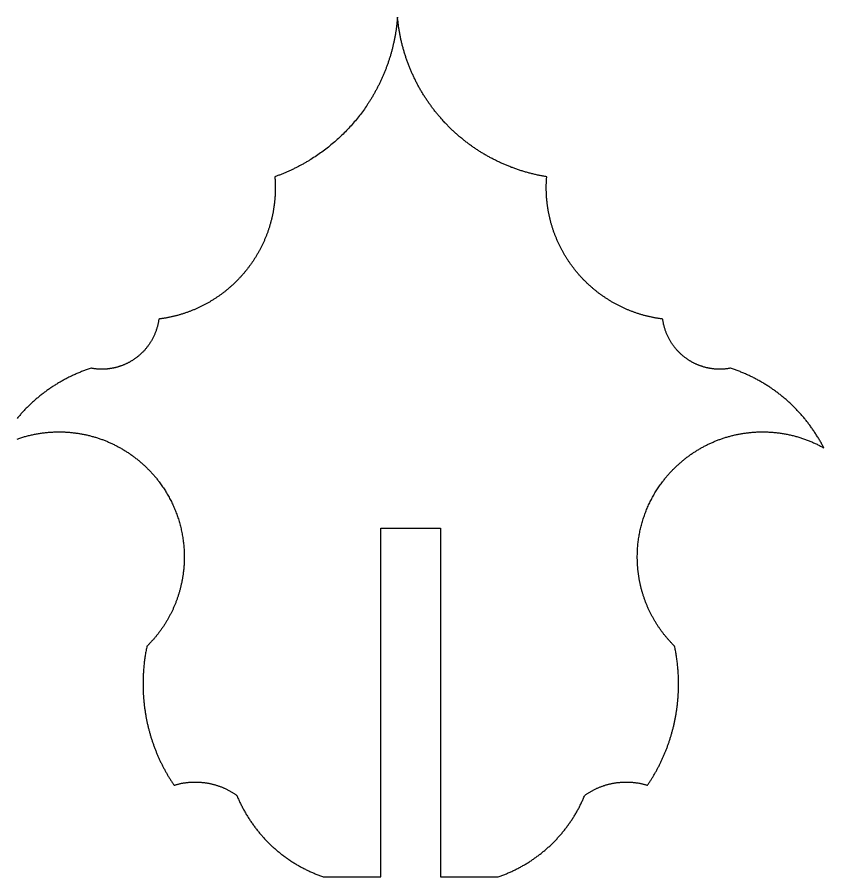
# Model space of a CAD drawing. Extents: x -331 to 1103, y -532 to 1751.
# Drawn here: x 840.3 to 1005.4, y 50.2 to 226.1 of the extents above; entities that cross this region are included whole.
import ezdxf

# ---------------------------------------------------------------- set-up
doc = ezdxf.new("R2010")
doc.units = 0
doc.layers.add('Default_Layer', color=1, linetype='CONTINUOUS')

msp = doc.modelspace()

# ---------------------------------------------------------------- linework, layer by layer
at = {"layer": 'Default_Layer'}
msp.add_lwpolyline([(840.28, 139.76), (840.47, 139.82), (840.67, 139.89), (840.86, 139.95), (841.05, 140.01), (841.24, 140.07), (841.44, 140.13), (841.63, 140.19), (841.83, 140.25), (842.02, 140.3), (842.22, 140.36), (842.42, 140.41), (842.62, 140.46), (842.82, 140.51), (843.02, 140.55), (843.22, 140.6), (843.42, 140.64), (843.62, 140.69), (843.83, 140.73), (844.03, 140.77), (844.23, 140.81), (844.44, 140.84), (844.64, 140.88), (844.85, 140.91), (845.06, 140.94), (845.26, 140.97), (845.47, 141), (845.68, 141.03), (845.89, 141.05), (846.1, 141.07), (846.31, 141.1), (846.52, 141.12), (846.73, 141.13), (846.94, 141.15), (847.15, 141.16), (847.36, 141.18), (847.58, 141.19), (847.79, 141.2), (848, 141.21), (848.22, 141.21), (848.43, 141.22), (848.65, 141.22), (848.86, 141.22), (849.06, 141.22), (849.26, 141.22), (849.45, 141.21), (849.64, 141.21), (849.84, 141.2), (850.03, 141.2), (850.22, 141.19), (850.42, 141.17), (850.61, 141.16), (850.8, 141.15), (850.99, 141.13), (851.19, 141.12), (851.38, 141.1), (851.57, 141.08), (851.76, 141.06), (851.95, 141.04), (852.14, 141.01), (852.32, 140.99), (852.51, 140.96), (852.7, 140.94), (852.89, 140.91), (853.07, 140.88), (853.26, 140.85), (853.45, 140.81), (853.63, 140.78), (853.82, 140.74), (854, 140.71), (854.19, 140.67), (854.37, 140.63), (854.55, 140.59), (854.74, 140.54), (854.92, 140.5), (855.1, 140.46), (855.28, 140.41), (855.46, 140.36), (855.64, 140.31), (855.82, 140.26), (856, 140.21), (856.18, 140.16), (856.36, 140.11), (856.54, 140.05), (856.71, 139.99), (856.89, 139.94), (857.07, 139.88), (857.24, 139.82), (857.42, 139.76), (857.59, 139.69), (857.76, 139.63), (857.94, 139.57), (858.11, 139.5), (858.28, 139.43), (858.45, 139.36), (858.62, 139.29), (858.79, 139.22), (858.96, 139.15), (859.13, 139.08), (859.3, 139), (859.47, 138.93), (859.64, 138.85), (859.8, 138.77), (859.97, 138.69), (860.13, 138.61), (860.3, 138.53), (860.46, 138.45), (860.62, 138.36), (860.79, 138.28), (860.95, 138.19), (861.11, 138.11), (861.27, 138.02), (861.43, 137.93), (861.59, 137.84), (861.75, 137.75), (861.9, 137.65), (862.06, 137.56), (862.22, 137.46), (862.37, 137.37), (862.53, 137.27), (862.68, 137.17), (862.83, 137.07), (862.99, 136.97), (863.14, 136.87), (863.29, 136.77), (863.44, 136.67), (863.59, 136.56), (863.74, 136.46), (863.89, 136.35), (864.03, 136.24), (864.18, 136.13), (864.33, 136.02), (864.47, 135.91), (864.61, 135.8), (864.76, 135.69), (864.9, 135.57), (865.04, 135.46), (865.18, 135.34), (865.32, 135.23), (865.46, 135.11), (865.6, 134.99), (865.74, 134.87), (865.88, 134.75), (866.01, 134.63), (866.15, 134.51), (866.28, 134.38), (866.41, 134.26), (866.55, 134.13), (866.68, 134.01), (866.81, 133.88), (866.94, 133.75), (867.07, 133.62), (867.2, 133.49), (867.32, 133.36), (867.45, 133.23), (867.57, 133.1), (867.7, 132.96), (867.82, 132.83), (867.95, 132.69), (868.07, 132.56), (868.19, 132.42), (868.31, 132.28), (868.43, 132.14), (868.54, 132), (868.66, 131.86), (868.78, 131.72), (868.89, 131.58), (869.01, 131.43), (869.12, 131.29), (869.23, 131.15), (869.34, 131), (869.49, 130.8), (869.64, 130.6), (869.79, 130.4), (869.93, 130.19), (870.07, 129.99), (870.21, 129.78), (870.35, 129.57), (870.49, 129.36), (870.62, 129.15), (870.75, 128.93), (870.88, 128.72), (871.01, 128.5), (871.14, 128.29), (871.26, 128.07), (871.38, 127.85), (871.5, 127.62), (871.62, 127.4), (871.74, 127.17), (871.85, 126.95), (871.96, 126.72), (872.07, 126.49), (872.18, 126.26), (872.28, 126.03), (872.38, 125.8), (872.48, 125.56), (872.58, 125.33), (872.68, 125.09), (872.77, 124.85), (872.86, 124.61), (872.95, 124.37), (873.04, 124.13), (873.12, 123.89), (873.2, 123.64), (873.28, 123.4), (873.36, 123.15), (873.43, 122.91), (873.51, 122.66), (873.58, 122.41), (873.64, 122.16), (873.71, 121.91), (873.77, 121.65), (873.83, 121.4), (873.89, 121.15), (873.94, 120.89), (874, 120.63), (874.05, 120.38), (874.09, 120.12), (874.14, 119.86), (874.18, 119.6), (874.22, 119.34), (874.26, 119.08), (874.29, 118.81), (874.32, 118.55), (874.35, 118.28), (874.38, 118.02), (874.4, 117.75), (874.42, 117.49), (874.44, 117.22), (874.45, 116.95), (874.47, 116.68), (874.48, 116.41), (874.48, 116.14), (874.49, 115.87), (874.49, 115.6), (874.49, 115.43), (874.49, 115.26), (874.48, 115.1), (874.48, 114.93), (874.48, 114.76), (874.47, 114.6), (874.46, 114.43), (874.46, 114.27), (874.45, 114.1), (874.44, 113.94), (874.43, 113.77), (874.41, 113.61), (874.4, 113.44), (874.39, 113.28), (874.37, 113.12), (874.35, 112.95), (874.34, 112.79), (874.32, 112.63), (874.3, 112.47), (874.28, 112.3), (874.26, 112.14), (874.24, 111.98), (874.21, 111.82), (874.19, 111.66), (874.16, 111.5), (874.14, 111.34), (874.11, 111.18), (874.08, 111.02), (874.05, 110.86), (874.02, 110.7), (873.99, 110.55), (873.96, 110.39), (873.93, 110.23), (873.89, 110.07), (873.86, 109.92), (873.82, 109.76), (873.78, 109.6), (873.75, 109.45), (873.71, 109.29), (873.67, 109.14), (873.63, 108.98), (873.59, 108.83), (873.54, 108.68), (873.5, 108.52), (873.46, 108.37), (873.41, 108.22), (873.36, 108.06), (873.32, 107.91), (873.27, 107.76), (873.22, 107.61), (873.17, 107.46), (873.12, 107.31), (873.07, 107.16), (873.02, 107.01), (872.96, 106.86), (872.91, 106.71), (872.85, 106.56), (872.8, 106.42), (872.74, 106.27), (872.68, 106.12), (872.62, 105.98), (872.56, 105.83), (872.5, 105.69), (872.44, 105.54), (872.38, 105.4), (872.32, 105.25), (872.25, 105.11), (872.19, 104.97), (872.12, 104.82), (872.05, 104.68), (871.99, 104.54), (871.92, 104.4), (871.85, 104.26), (871.78, 104.12), (871.71, 103.98), (871.64, 103.84), (871.57, 103.7), (871.49, 103.56), (871.42, 103.42), (871.34, 103.29), (871.27, 103.15), (871.19, 103.01), (871.11, 102.88), (871.04, 102.74), (870.96, 102.61), (870.88, 102.47), (870.8, 102.34), (870.72, 102.21), (870.63, 102.07), (870.55, 101.94), (870.47, 101.81), (870.38, 101.68), (870.3, 101.55), (870.21, 101.42), (870.13, 101.29), (870.04, 101.16), (869.95, 101.03), (869.86, 100.9), (869.77, 100.78), (869.68, 100.65), (869.59, 100.52), (869.5, 100.4), (869.41, 100.27), (869.31, 100.15), (869.22, 100.03), (869.12, 99.9), (869.03, 99.78), (868.93, 99.66), (868.83, 99.54), (868.74, 99.42), (868.64, 99.3), (868.54, 99.18), (868.44, 99.06), (868.34, 98.94), (868.24, 98.82), (868.14, 98.71), (868.03, 98.59), (867.93, 98.47), (867.82, 98.36), (867.72, 98.24), (867.61, 98.13), (867.51, 98.02), (867.4, 97.9), (867.29, 97.79), (867.19, 97.68), (867.08, 97.57), (866.97, 97.46), (866.86, 97.35), (866.81, 97.13), (866.76, 96.91), (866.72, 96.69), (866.68, 96.47), (866.63, 96.24), (866.59, 96.02), (866.55, 95.79), (866.51, 95.56), (866.48, 95.32), (866.44, 95.09), (866.41, 94.86), (866.38, 94.62), (866.35, 94.38), (866.32, 94.14), (866.29, 93.9), (866.26, 93.66), (866.24, 93.41), (866.21, 93.17), (866.19, 92.92), (866.17, 92.68), (866.15, 92.43), (866.13, 92.18), (866.12, 91.93), (866.1, 91.68), (866.09, 91.43), (866.08, 91.18), (866.07, 90.93), (866.06, 90.67), (866.06, 90.42), (866.05, 90.17), (866.05, 89.91), (866.05, 89.65), (866.05, 89.47), (866.05, 89.29), (866.05, 89.11), (866.06, 88.93), (866.06, 88.75), (866.06, 88.57), (866.07, 88.39), (866.08, 88.21), (866.08, 88.03), (866.09, 87.85), (866.1, 87.67), (866.11, 87.49), (866.12, 87.31), (866.13, 87.13), (866.15, 86.96), (866.16, 86.78), (866.17, 86.6), (866.19, 86.42), (866.2, 86.25), (866.22, 86.07), (866.24, 85.89), (866.26, 85.71), (866.28, 85.54), (866.29, 85.36), (866.32, 85.19), (866.34, 85.01), (866.36, 84.84), (866.38, 84.66), (866.41, 84.49), (866.43, 84.31), (866.46, 84.14), (866.48, 83.96), (866.51, 83.79), (866.54, 83.62), (866.57, 83.44), (866.6, 83.27), (866.63, 83.1), (866.66, 82.93), (866.69, 82.75), (866.72, 82.58), (866.76, 82.41), (866.79, 82.24), (866.82, 82.07), (866.86, 81.9), (866.9, 81.73), (866.93, 81.56), (866.97, 81.39), (867.01, 81.22), (867.05, 81.05), (867.09, 80.88), (867.13, 80.71), (867.17, 80.55), (867.22, 80.38), (867.26, 80.21), (867.3, 80.04), (867.35, 79.88), (867.4, 79.71), (867.44, 79.54), (867.49, 79.38), (867.54, 79.21), (867.59, 79.05), (867.63, 78.88), (867.68, 78.72), (867.74, 78.56), (867.79, 78.39), (867.84, 78.23), (867.89, 78.07), (867.95, 77.9), (868, 77.74), (868.06, 77.58), (868.11, 77.42), (868.17, 77.26), (868.23, 77.1), (868.28, 76.94), (868.34, 76.78), (868.4, 76.62), (868.46, 76.46), (868.52, 76.3), (868.58, 76.14), (868.65, 75.98), (868.71, 75.83), (868.77, 75.67), (868.84, 75.51), (868.9, 75.36), (868.97, 75.2), (869.03, 75.04), (869.1, 74.89), (869.17, 74.73), (869.24, 74.58), (869.31, 74.43), (869.38, 74.27), (869.45, 74.12), (869.52, 73.97), (869.59, 73.81), (869.66, 73.66), (869.74, 73.51), (869.81, 73.36), (869.88, 73.21), (869.96, 73.06), (870.03, 72.91), (870.11, 72.76), (870.19, 72.61), (870.26, 72.46), (870.34, 72.31), (870.42, 72.17), (870.5, 72.02), (870.58, 71.87), (870.66, 71.73), (870.74, 71.58), (870.83, 71.44), (870.91, 71.29), (870.99, 71.15), (871.08, 71), (871.16, 70.86), (871.25, 70.72), (871.33, 70.57), (871.42, 70.43), (871.51, 70.29), (871.59, 70.15), (871.68, 70.01), (871.77, 69.87), (871.86, 69.73), (871.95, 69.59), (872.04, 69.45), (872.13, 69.31), (872.22, 69.18), (872.32, 69.04), (872.41, 68.9), (872.53, 68.94), (872.65, 68.98), (872.78, 69.02), (872.9, 69.05), (873.03, 69.09), (873.16, 69.12), (873.29, 69.15), (873.42, 69.18), (873.55, 69.21), (873.68, 69.24), (873.81, 69.27), (873.94, 69.3), (874.08, 69.32), (874.21, 69.35), (874.35, 69.37), (874.48, 69.39), (874.62, 69.41), (874.76, 69.43), (874.9, 69.45), (875.04, 69.47), (875.17, 69.48), (875.31, 69.5), (875.46, 69.51), (875.6, 69.52), (875.74, 69.53), (875.88, 69.54), (876.02, 69.55), (876.17, 69.55), (876.31, 69.56), (876.46, 69.56), (876.6, 69.56), (876.75, 69.56), (876.9, 69.56), (877.04, 69.56), (877.19, 69.56), (877.34, 69.55), (877.49, 69.55), (877.64, 69.54), (877.78, 69.53), (877.93, 69.52), (878.08, 69.5), (878.22, 69.49), (878.37, 69.47), (878.51, 69.46), (878.66, 69.44), (878.8, 69.42), (878.95, 69.4), (879.09, 69.38), (879.23, 69.35), (879.37, 69.33), (879.52, 69.3), (879.66, 69.27), (879.8, 69.24), (879.94, 69.21), (880.08, 69.18), (880.22, 69.15), (880.36, 69.11), (880.49, 69.08), (880.63, 69.04), (880.77, 69), (880.9, 68.96), (881.04, 68.92), (881.17, 68.88), (881.31, 68.84), (881.44, 68.79), (881.58, 68.74), (881.71, 68.7), (881.84, 68.65), (881.97, 68.6), (882.1, 68.55), (882.23, 68.5), (882.36, 68.44), (882.49, 68.39), (882.62, 68.33), (882.75, 68.28), (882.87, 68.22), (883, 68.16), (883.12, 68.1), (883.25, 68.04), (883.37, 67.97), (883.5, 67.91), (883.62, 67.84), (883.74, 67.78), (883.86, 67.71), (883.98, 67.64), (884.1, 67.57), (884.22, 67.5), (884.34, 67.43), (884.45, 67.36), (884.57, 67.28), (884.68, 67.21), (884.8, 67.13), (884.91, 67.06), (885.02, 66.98), (885.14, 66.9), (885.25, 66.82), (885.32, 66.64), (885.4, 66.45), (885.48, 66.27), (885.56, 66.09), (885.64, 65.91), (885.72, 65.73), (885.81, 65.55), (885.89, 65.37), (885.98, 65.19), (886.07, 65.02), (886.15, 64.84), (886.24, 64.66), (886.33, 64.49), (886.42, 64.31), (886.52, 64.14), (886.61, 63.97), (886.7, 63.79), (886.8, 63.62), (886.9, 63.45), (886.99, 63.28), (887.09, 63.11), (887.19, 62.94), (887.29, 62.78), (887.4, 62.61), (887.5, 62.44), (887.6, 62.28), (887.71, 62.11), (887.81, 61.95), (887.92, 61.78), (888.03, 61.62), (888.14, 61.46), (888.25, 61.3), (888.36, 61.14), (888.47, 60.98), (888.58, 60.82), (888.7, 60.66), (888.81, 60.51), (888.93, 60.35), (889.05, 60.2), (889.16, 60.04), (889.28, 59.89), (889.4, 59.74), (889.52, 59.58), (889.65, 59.43), (889.77, 59.28), (889.89, 59.13), (890.02, 58.99), (890.14, 58.84), (890.27, 58.69), (890.4, 58.55), (890.53, 58.4), (890.66, 58.26), (890.79, 58.11), (890.92, 57.97), (891.05, 57.83), (891.18, 57.69), (891.32, 57.55), (891.45, 57.41), (891.59, 57.27), (891.73, 57.14), (891.86, 57), (892, 56.86), (892.14, 56.73), (892.28, 56.6), (892.42, 56.47), (892.57, 56.33), (892.71, 56.2), (892.85, 56.07), (893, 55.95), (893.14, 55.82), (893.29, 55.69), (893.44, 55.57), (893.59, 55.44), (893.73, 55.32), (893.88, 55.19), (894.03, 55.07), (894.19, 54.95), (894.34, 54.83), (894.49, 54.71), (894.65, 54.59), (894.8, 54.48), (894.96, 54.36), (895.11, 54.25), (895.27, 54.13), (895.43, 54.02), (895.59, 53.91), (895.75, 53.8), (895.91, 53.69), (896.07, 53.58), (896.23, 53.47), (896.4, 53.36), (896.56, 53.26), (896.72, 53.15), (896.89, 53.05), (897.05, 52.95), (897.22, 52.84), (897.39, 52.74), (897.56, 52.64), (897.73, 52.55), (897.9, 52.45), (898.07, 52.35), (898.24, 52.26), (898.41, 52.16), (898.58, 52.07), (898.76, 51.98), (898.93, 51.89), (899.11, 51.8), (899.28, 51.71), (899.46, 51.62), (899.64, 51.53), (899.81, 51.45), (899.99, 51.36), (900.17, 51.28), (900.35, 51.2), (900.53, 51.12), (900.71, 51.04), (900.89, 50.96), (901.08, 50.88), (901.26, 50.8), (901.44, 50.73), (901.63, 50.65), (901.81, 50.58), (902, 50.51), (902.19, 50.44), (902.37, 50.37), (902.56, 50.3), (902.75, 50.23), (902.94, 50.17), (914.75, 50.17), (914.75, 50.17), (914.75, 121.54), (926.94, 121.54), (926.94, 50.17), (938.75, 50.17), (938.94, 50.23), (939.13, 50.3), (939.32, 50.37), (939.5, 50.44), (939.69, 50.51), (939.88, 50.58), (940.06, 50.65), (940.25, 50.73), (940.43, 50.8), (940.61, 50.88), (940.8, 50.96), (940.98, 51.04), (941.16, 51.12), (941.34, 51.2), (941.52, 51.28), (941.7, 51.36), (941.88, 51.45), (942.05, 51.53), (942.23, 51.62), (942.41, 51.71), (942.58, 51.8), (942.76, 51.89), (942.93, 51.98), (943.11, 52.07), (943.28, 52.16), (943.45, 52.26), (943.62, 52.35), (943.79, 52.45), (943.96, 52.55), (944.13, 52.64), (944.3, 52.74), (944.47, 52.84), (944.64, 52.95), (944.8, 53.05), (944.97, 53.15), (945.13, 53.26), (945.29, 53.36), (945.46, 53.47), (945.62, 53.58), (945.78, 53.69), (945.94, 53.8), (946.1, 53.91), (946.26, 54.02), (946.42, 54.13), (946.58, 54.25), (946.73, 54.36), (946.89, 54.48), (947.04, 54.59), (947.2, 54.71), (947.35, 54.83), (947.5, 54.95), (947.65, 55.07), (947.81, 55.19), (947.96, 55.32), (948.1, 55.44), (948.25, 55.57), (948.4, 55.69), (948.55, 55.82), (948.69, 55.95), (948.84, 56.07), (948.98, 56.2), (949.12, 56.33), (949.27, 56.47), (949.41, 56.6), (949.55, 56.73), (949.69, 56.86), (949.83, 57), (949.96, 57.14), (950.1, 57.27), (950.24, 57.41), (950.37, 57.55), (950.51, 57.69), (950.64, 57.83), (950.77, 57.97), (950.9, 58.11), (951.03, 58.26), (951.16, 58.4), (951.29, 58.55), (951.42, 58.69), (951.55, 58.84), (951.67, 58.99), (951.8, 59.13), (951.92, 59.28), (952.04, 59.43), (952.17, 59.58), (952.29, 59.74), (952.41, 59.89), (952.53, 60.04), (952.64, 60.2), (952.76, 60.35), (952.88, 60.51), (952.99, 60.66), (953.11, 60.82), (953.22, 60.98), (953.33, 61.14), (953.44, 61.3), (953.55, 61.46), (953.66, 61.62), (953.77, 61.78), (953.88, 61.95), (953.98, 62.11), (954.09, 62.28), (954.19, 62.44), (954.29, 62.61), (954.4, 62.78), (954.5, 62.94), (954.6, 63.11), (954.7, 63.28), (954.79, 63.45), (954.89, 63.62), (954.99, 63.79), (955.08, 63.97), (955.17, 64.14), (955.27, 64.31), (955.36, 64.49), (955.45, 64.66), (955.54, 64.84), (955.62, 65.02), (955.71, 65.19), (955.8, 65.37), (955.88, 65.55), (955.97, 65.73), (956.05, 65.91), (956.13, 66.09), (956.21, 66.27), (956.29, 66.45), (956.37, 66.64), (956.44, 66.82), (956.55, 66.9), (956.67, 66.98), (956.78, 67.06), (956.89, 67.13), (957.01, 67.21), (957.12, 67.28), (957.24, 67.36), (957.35, 67.43), (957.47, 67.5), (957.59, 67.57), (957.71, 67.64), (957.83, 67.71), (957.95, 67.78), (958.07, 67.84), (958.19, 67.91), (958.32, 67.97), (958.44, 68.04), (958.57, 68.1), (958.69, 68.16), (958.82, 68.22), (958.94, 68.28), (959.07, 68.33), (959.2, 68.39), (959.33, 68.44), (959.46, 68.5), (959.59, 68.55), (959.72, 68.6), (959.85, 68.65), (959.98, 68.7), (960.11, 68.74), (960.25, 68.79), (960.38, 68.84), (960.52, 68.88), (960.65, 68.92), (960.79, 68.96), (960.92, 69), (961.06, 69.04), (961.2, 69.08), (961.33, 69.11), (961.47, 69.15), (961.61, 69.18), (961.75, 69.21), (961.89, 69.24), (962.03, 69.27), (962.17, 69.3), (962.32, 69.33), (962.46, 69.35), (962.6, 69.38), (962.74, 69.4), (962.89, 69.42), (963.03, 69.44), (963.18, 69.46), (963.32, 69.47), (963.47, 69.49), (963.61, 69.5), (963.76, 69.52), (963.91, 69.53), (964.05, 69.54), (964.2, 69.55), (964.35, 69.55), (964.5, 69.56), (964.65, 69.56), (964.79, 69.56), (964.94, 69.56), (965.09, 69.56), (965.23, 69.56), (965.38, 69.56), (965.52, 69.55), (965.67, 69.55), (965.81, 69.54), (965.95, 69.53), (966.09, 69.52), (966.23, 69.51), (966.37, 69.5), (966.52, 69.48), (966.65, 69.47), (966.79, 69.45), (966.93, 69.43), (967.07, 69.41), (967.21, 69.39), (967.34, 69.37), (967.48, 69.35), (967.61, 69.32), (967.75, 69.3), (967.88, 69.27), (968.01, 69.24), (968.14, 69.21), (968.27, 69.18), (968.4, 69.15), (968.53, 69.12), (968.66, 69.09), (968.79, 69.05), (968.91, 69.02), (969.04, 68.98), (969.16, 68.94), (969.28, 68.9), (969.37, 69.04), (969.47, 69.18), (969.56, 69.31), (969.65, 69.45), (969.74, 69.59), (969.83, 69.73), (969.92, 69.87), (970.01, 70.01), (970.1, 70.15), (970.18, 70.29), (970.27, 70.43), (970.36, 70.57), (970.44, 70.72), (970.53, 70.86), (970.61, 71), (970.7, 71.15), (970.78, 71.29), (970.86, 71.44), (970.95, 71.58), (971.03, 71.73), (971.11, 71.87), (971.19, 72.02), (971.27, 72.17), (971.35, 72.31), (971.42, 72.46), (971.5, 72.61), (971.58, 72.76), (971.66, 72.91), (971.73, 73.06), (971.81, 73.21), (971.88, 73.36), (971.95, 73.51), (972.03, 73.66), (972.1, 73.81), (972.17, 73.97), (972.24, 74.12), (972.31, 74.27), (972.38, 74.43), (972.45, 74.58), (972.52, 74.73), (972.59, 74.89), (972.66, 75.04), (972.72, 75.2), (972.79, 75.36), (972.85, 75.51), (972.92, 75.67), (972.98, 75.83), (973.04, 75.98), (973.11, 76.14), (973.17, 76.3), (973.23, 76.46), (973.29, 76.62), (973.35, 76.78), (973.41, 76.94), (973.46, 77.1), (973.52, 77.26), (973.58, 77.42), (973.63, 77.58), (973.69, 77.74), (973.74, 77.9), (973.8, 78.07), (973.85, 78.23), (973.9, 78.39), (973.95, 78.56), (974, 78.72), (974.06, 78.88), (974.1, 79.05), (974.15, 79.21), (974.2, 79.38), (974.25, 79.54), (974.29, 79.71), (974.34, 79.88), (974.39, 80.04), (974.43, 80.21), (974.47, 80.38), (974.52, 80.55), (974.56, 80.71), (974.6, 80.88), (974.64, 81.05), (974.68, 81.22), (974.72, 81.39), (974.76, 81.56), (974.79, 81.73), (974.83, 81.9), (974.86, 82.07), (974.9, 82.24), (974.93, 82.41), (974.97, 82.58), (975, 82.75), (975.03, 82.93), (975.06, 83.1), (975.09, 83.27), (975.12, 83.44), (975.15, 83.62), (975.18, 83.79), (975.21, 83.96), (975.23, 84.14), (975.26, 84.31), (975.28, 84.49), (975.31, 84.66), (975.33, 84.84), (975.35, 85.01), (975.37, 85.19), (975.39, 85.36), (975.41, 85.54), (975.43, 85.71), (975.45, 85.89), (975.47, 86.07), (975.49, 86.25), (975.5, 86.42), (975.52, 86.6), (975.53, 86.78), (975.54, 86.96), (975.56, 87.13), (975.57, 87.31), (975.58, 87.49), (975.59, 87.67), (975.6, 87.85), (975.61, 88.03), (975.61, 88.21), (975.62, 88.39), (975.62, 88.57), (975.63, 88.75), (975.63, 88.93), (975.64, 89.11), (975.64, 89.29), (975.64, 89.47), (975.64, 89.65), (975.64, 89.91), (975.64, 90.17), (975.63, 90.42), (975.63, 90.67), (975.62, 90.93), (975.61, 91.18), (975.6, 91.43), (975.59, 91.68), (975.57, 91.93), (975.56, 92.18), (975.54, 92.43), (975.52, 92.68), (975.5, 92.92), (975.48, 93.17), (975.45, 93.41), (975.43, 93.66), (975.4, 93.9), (975.37, 94.14), (975.34, 94.38), (975.31, 94.62), (975.28, 94.86), (975.25, 95.09), (975.21, 95.32), (975.18, 95.56), (975.14, 95.79), (975.1, 96.02), (975.06, 96.24), (975.01, 96.47), (974.97, 96.69), (974.93, 96.91), (974.88, 97.13), (974.83, 97.35), (974.72, 97.46), (974.61, 97.57), (974.5, 97.68), (974.4, 97.79), (974.29, 97.9), (974.18, 98.02), (974.08, 98.13), (973.97, 98.24), (973.86, 98.36), (973.76, 98.47), (973.66, 98.59), (973.55, 98.71), (973.45, 98.82), (973.35, 98.94), (973.25, 99.06), (973.15, 99.18), (973.05, 99.3), (972.95, 99.42), (972.86, 99.54), (972.76, 99.66), (972.66, 99.78), (972.57, 99.9), (972.47, 100.03), (972.38, 100.15), (972.28, 100.27), (972.19, 100.4), (972.1, 100.52), (972.01, 100.65), (971.92, 100.78), (971.83, 100.9), (971.74, 101.03), (971.65, 101.16), (971.56, 101.29), (971.48, 101.42), (971.39, 101.55), (971.31, 101.68), (971.22, 101.81), (971.14, 101.94), (971.06, 102.07), (970.97, 102.21), (970.89, 102.34), (970.81, 102.47), (970.73, 102.61), (970.65, 102.74), (970.58, 102.88), (970.5, 103.01), (970.42, 103.15), (970.35, 103.29), (970.27, 103.42), (970.2, 103.56), (970.12, 103.7), (970.05, 103.84), (969.98, 103.98), (969.91, 104.12), (969.84, 104.26), (969.77, 104.4), (969.7, 104.54), (969.64, 104.68), (969.57, 104.82), (969.5, 104.97), (969.44, 105.11), (969.37, 105.25), (969.31, 105.4), (969.25, 105.54), (969.19, 105.69), (969.13, 105.83), (969.07, 105.98), (969.01, 106.12), (968.95, 106.27), (968.89, 106.42), (968.84, 106.56), (968.78, 106.71), (968.73, 106.86), (968.67, 107.01), (968.62, 107.16), (968.57, 107.31), (968.52, 107.46), (968.47, 107.61), (968.42, 107.76), (968.37, 107.91), (968.33, 108.06), (968.28, 108.22), (968.23, 108.37), (968.19, 108.52), (968.15, 108.68), (968.1, 108.83), (968.06, 108.98), (968.02, 109.14), (967.98, 109.29), (967.94, 109.45), (967.9, 109.6), (967.87, 109.76), (967.83, 109.92), (967.8, 110.07), (967.76, 110.23), (967.73, 110.39), (967.7, 110.55), (967.67, 110.7), (967.64, 110.86), (967.61, 111.02), (967.58, 111.18), (967.55, 111.34), (967.53, 111.5), (967.5, 111.66), (967.48, 111.82), (967.45, 111.98), (967.43, 112.14), (967.41, 112.3), (967.39, 112.47), (967.37, 112.63), (967.35, 112.79), (967.34, 112.95), (967.32, 113.12), (967.3, 113.28), (967.29, 113.44), (967.28, 113.61), (967.26, 113.77), (967.25, 113.94), (967.24, 114.1), (967.23, 114.27), (967.23, 114.43), (967.22, 114.6), (967.21, 114.76), (967.21, 114.93), (967.21, 115.1), (967.2, 115.26), (967.2, 115.43), (967.2, 115.6), (967.2, 115.87), (967.21, 116.14), (967.21, 116.41), (967.22, 116.68), (967.24, 116.95), (967.25, 117.22), (967.27, 117.49), (967.29, 117.75), (967.31, 118.02), (967.34, 118.28), (967.37, 118.55), (967.4, 118.81), (967.43, 119.08), (967.47, 119.34), (967.51, 119.6), (967.55, 119.86), (967.6, 120.12), (967.64, 120.38), (967.69, 120.63), (967.75, 120.89), (967.8, 121.15), (967.86, 121.4), (967.92, 121.65), (967.98, 121.91), (968.05, 122.16), (968.11, 122.41), (968.18, 122.66), (968.26, 122.91), (968.33, 123.15), (968.41, 123.4), (968.49, 123.64), (968.57, 123.89), (968.65, 124.13), (968.74, 124.37), (968.83, 124.61), (968.92, 124.85), (969.01, 125.09), (969.11, 125.33), (969.21, 125.56), (969.31, 125.8), (969.41, 126.03), (969.51, 126.26), (969.62, 126.49), (969.73, 126.72), (969.84, 126.95), (969.95, 127.17), (970.07, 127.4), (970.19, 127.62), (970.31, 127.85), (970.43, 128.07), (970.55, 128.29), (970.68, 128.5), (970.81, 128.72), (970.94, 128.93), (971.07, 129.15), (971.2, 129.36), (971.34, 129.57), (971.48, 129.78), (971.62, 129.99), (971.76, 130.19), (971.9, 130.4), (972.05, 130.6), (972.2, 130.8), (972.35, 131), (972.46, 131.15), (972.57, 131.29), (972.68, 131.43), (972.8, 131.58), (972.91, 131.72), (973.03, 131.86), (973.15, 132), (973.26, 132.14), (973.38, 132.28), (973.5, 132.42), (973.62, 132.56), (973.74, 132.69), (973.87, 132.83), (973.99, 132.96), (974.12, 133.1), (974.24, 133.23), (974.37, 133.36), (974.49, 133.49), (974.62, 133.62), (974.75, 133.75), (974.88, 133.88), (975.01, 134.01), (975.14, 134.13), (975.28, 134.26), (975.41, 134.38), (975.54, 134.51), (975.68, 134.63), (975.81, 134.75), (975.95, 134.87), (976.09, 134.99), (976.23, 135.11), (976.37, 135.23), (976.51, 135.34), (976.65, 135.46), (976.79, 135.57), (976.93, 135.69), (977.07, 135.8), (977.22, 135.91), (977.36, 136.02), (977.51, 136.13), (977.66, 136.24), (977.8, 136.35), (977.95, 136.46), (978.1, 136.56), (978.25, 136.67), (978.4, 136.77), (978.55, 136.87), (978.7, 136.97), (978.86, 137.07), (979.01, 137.17), (979.16, 137.27), (979.32, 137.37), (979.47, 137.46), (979.63, 137.56), (979.79, 137.65), (979.94, 137.75), (980.1, 137.84), (980.26, 137.93), (980.42, 138.02), (980.58, 138.11), (980.74, 138.19), (980.9, 138.28), (981.07, 138.36), (981.23, 138.45), (981.39, 138.53), (981.56, 138.61), (981.72, 138.69), (981.89, 138.77), (982.05, 138.85), (982.22, 138.93), (982.39, 139), (982.56, 139.08), (982.73, 139.15), (982.9, 139.22), (983.07, 139.29), (983.24, 139.36), (983.41, 139.43), (983.58, 139.5), (983.75, 139.57), (983.93, 139.63), (984.1, 139.69), (984.27, 139.76), (984.45, 139.82), (984.62, 139.88), (984.8, 139.94), (984.98, 139.99), (985.15, 140.05), (985.33, 140.11), (985.51, 140.16), (985.69, 140.21), (985.87, 140.26), (986.05, 140.31), (986.23, 140.36), (986.41, 140.41), (986.59, 140.46), (986.77, 140.5), (986.95, 140.54), (987.14, 140.59), (987.32, 140.63), (987.5, 140.67), (987.69, 140.71), (987.87, 140.74), (988.06, 140.78), (988.24, 140.81), (988.43, 140.85), (988.61, 140.88), (988.8, 140.91), (988.99, 140.94), (989.18, 140.96), (989.37, 140.99), (989.55, 141.01), (989.74, 141.04), (989.93, 141.06), (990.12, 141.08), (990.31, 141.1), (990.5, 141.12), (990.7, 141.13), (990.89, 141.15), (991.08, 141.16), (991.27, 141.17), (991.46, 141.19), (991.66, 141.2), (991.85, 141.2), (992.05, 141.21), (992.24, 141.21), (992.43, 141.22), (992.63, 141.22), (992.82, 141.22), (993.04, 141.22), (993.26, 141.22), (993.47, 141.21), (993.69, 141.21), (993.9, 141.2), (994.11, 141.19), (994.33, 141.18), (994.54, 141.16), (994.75, 141.15), (994.96, 141.13), (995.17, 141.12), (995.38, 141.1), (995.59, 141.07), (995.8, 141.05), (996.01, 141.03), (996.22, 141), (996.43, 140.97), (996.63, 140.94), (996.84, 140.91), (997.05, 140.88), (997.25, 140.84), (997.46, 140.81), (997.66, 140.77), (997.86, 140.73), (998.07, 140.69), (998.27, 140.64), (998.47, 140.6), (998.67, 140.55), (998.87, 140.51), (999.07, 140.46), (999.27, 140.41), (999.47, 140.36), (999.67, 140.3), (999.86, 140.25), (1000.06, 140.19), (1000.25, 140.13), (1000.45, 140.07), (1000.64, 140.01), (1000.83, 139.95), (1001.02, 139.89), (1001.22, 139.82), (1001.41, 139.76), (1001.59, 139.69), (1001.78, 139.62), (1001.97, 139.55), (1002.16, 139.47), (1002.34, 139.4), (1002.53, 139.33), (1002.71, 139.25), (1002.9, 139.17), (1003.08, 139.09), (1003.26, 139.01), (1003.44, 138.93), (1003.62, 138.85), (1003.8, 138.76), (1003.98, 138.68), (1004.15, 138.59), (1004.33, 138.5), (1004.5, 138.41), (1004.68, 138.32), (1004.85, 138.23), (1005.02, 138.13), (1005.19, 138.04), (1005.36, 137.94), (1005.27, 138.12), (1005.18, 138.3), (1005.08, 138.48), (1004.98, 138.66), (1004.89, 138.84), (1004.79, 139.02), (1004.69, 139.19), (1004.59, 139.37), (1004.49, 139.55), (1004.39, 139.72), (1004.28, 139.89), (1004.18, 140.07), (1004.07, 140.24), (1003.97, 140.41), (1003.86, 140.58), (1003.75, 140.75), (1003.64, 140.92), (1003.53, 141.09), (1003.42, 141.26), (1003.31, 141.42), (1003.2, 141.59), (1003.08, 141.75), (1002.97, 141.92), (1002.85, 142.08), (1002.74, 142.25), (1002.62, 142.41), (1002.5, 142.57), (1002.38, 142.73), (1002.26, 142.89), (1002.14, 143.05), (1002.02, 143.21), (1001.89, 143.36), (1001.77, 143.52), (1001.64, 143.68), (1001.52, 143.83), (1001.39, 143.99), (1001.26, 144.14), (1001.13, 144.29), (1001.01, 144.45), (1000.87, 144.6), (1000.74, 144.75), (1000.61, 144.9), (1000.48, 145.04), (1000.34, 145.19), (1000.21, 145.34), (1000.07, 145.48), (999.94, 145.63), (999.8, 145.77), (999.66, 145.92), (999.52, 146.06), (999.38, 146.2), (999.24, 146.34), (999.1, 146.48), (998.96, 146.62), (998.81, 146.76), (998.67, 146.9), (998.52, 147.03), (998.38, 147.17), (998.23, 147.3), (998.08, 147.44), (997.94, 147.57), (997.79, 147.7), (997.64, 147.83), (997.49, 147.96), (997.33, 148.09), (997.18, 148.22), (997.03, 148.35), (996.87, 148.48), (996.72, 148.6), (996.56, 148.73), (996.41, 148.85), (996.25, 148.97), (996.09, 149.09), (995.93, 149.21), (995.77, 149.33), (995.61, 149.45), (995.45, 149.57), (995.29, 149.69), (995.13, 149.81), (994.96, 149.92), (994.8, 150.03), (994.63, 150.15), (994.47, 150.26), (994.3, 150.37), (994.14, 150.48), (993.97, 150.59), (993.8, 150.7), (993.63, 150.81), (993.46, 150.91), (993.29, 151.02), (993.12, 151.12), (992.94, 151.23), (992.77, 151.33), (992.6, 151.43), (992.42, 151.53), (992.25, 151.63), (992.07, 151.73), (991.89, 151.82), (991.72, 151.92), (991.54, 152.02), (991.36, 152.11), (991.18, 152.2), (991, 152.3), (990.82, 152.39), (990.64, 152.48), (990.46, 152.57), (990.27, 152.65), (990.09, 152.74), (989.91, 152.83), (989.72, 152.91), (989.53, 152.99), (989.35, 153.08), (989.16, 153.16), (988.97, 153.24), (988.79, 153.32), (988.6, 153.4), (988.41, 153.47), (988.22, 153.55), (988.03, 153.63), (987.83, 153.7), (987.64, 153.77), (987.45, 153.84), (987.26, 153.91), (987.06, 153.98), (986.87, 154.05), (986.67, 154.12), (986.48, 154.19), (986.28, 154.25), (986.16, 154.23), (986.03, 154.2), (985.9, 154.18), (985.77, 154.16), (985.63, 154.14), (985.5, 154.13), (985.36, 154.11), (985.22, 154.1), (985.08, 154.08), (984.94, 154.07), (984.8, 154.06), (984.66, 154.06), (984.51, 154.05), (984.37, 154.05), (984.22, 154.04), (984.08, 154.04), (983.96, 154.04), (983.83, 154.04), (983.71, 154.05), (983.59, 154.05), (983.47, 154.06), (983.35, 154.06), (983.23, 154.07), (983.11, 154.08), (982.99, 154.09), (982.88, 154.1), (982.76, 154.12), (982.64, 154.13), (982.52, 154.14), (982.4, 154.16), (982.29, 154.18), (982.17, 154.2), (982.06, 154.21), (981.94, 154.24), (981.82, 154.26), (981.71, 154.28), (981.6, 154.3), (981.48, 154.33), (981.37, 154.35), (981.25, 154.38), (981.14, 154.41), (981.03, 154.44), (980.92, 154.47), (980.81, 154.5), (980.7, 154.53), (980.59, 154.57), (980.48, 154.6), (980.37, 154.64), (980.26, 154.67), (980.15, 154.71), (980.04, 154.75), (979.93, 154.79), (979.83, 154.83), (979.72, 154.87), (979.62, 154.92), (979.51, 154.96), (979.41, 155), (979.3, 155.05), (979.2, 155.1), (979.1, 155.14), (978.99, 155.19), (978.89, 155.24), (978.79, 155.29), (978.69, 155.34), (978.59, 155.39), (978.49, 155.45), (978.39, 155.5), (978.29, 155.56), (978.2, 155.61), (978.1, 155.67), (978, 155.73), (977.91, 155.78), (977.81, 155.84), (977.72, 155.9), (977.63, 155.97), (977.53, 156.03), (977.44, 156.09), (977.35, 156.15), (977.26, 156.22), (977.17, 156.28), (977.05, 156.37), (976.93, 156.46), (976.81, 156.55), (976.7, 156.65), (976.58, 156.74), (976.47, 156.84), (976.36, 156.93), (976.25, 157.03), (976.14, 157.13), (976.03, 157.23), (975.92, 157.33), (975.81, 157.44), (975.71, 157.54), (975.61, 157.65), (975.5, 157.75), (975.4, 157.86), (975.3, 157.97), (975.21, 158.08), (975.11, 158.19), (975.02, 158.31), (974.92, 158.42), (974.83, 158.54), (974.74, 158.65), (974.65, 158.77), (974.56, 158.89), (974.48, 159.01), (974.39, 159.13), (974.31, 159.26), (974.23, 159.38), (974.14, 159.5), (974.07, 159.63), (973.99, 159.76), (973.91, 159.88), (973.84, 160.01), (973.77, 160.14), (973.7, 160.27), (973.63, 160.41), (973.56, 160.54), (973.49, 160.67), (973.43, 160.81), (973.36, 160.94), (973.3, 161.08), (973.24, 161.22), (973.19, 161.36), (973.13, 161.5), (973.08, 161.64), (973.02, 161.78), (972.97, 161.92), (972.92, 162.06), (972.88, 162.21), (972.83, 162.35), (972.79, 162.5), (972.74, 162.65), (972.7, 162.79), (972.67, 162.94), (972.63, 163.09), (972.59, 163.24), (972.56, 163.39), (972.53, 163.54), (972.5, 163.7), (972.47, 163.85), (972.45, 164), (972.42, 164.16), (972.4, 164.31), (972.25, 164.33), (972.09, 164.35), (971.93, 164.37), (971.77, 164.4), (971.62, 164.42), (971.46, 164.45), (971.3, 164.47), (971.15, 164.5), (970.99, 164.52), (970.84, 164.55), (970.68, 164.58), (970.53, 164.61), (970.37, 164.64), (970.22, 164.67), (970.07, 164.71), (969.91, 164.74), (969.76, 164.77), (969.61, 164.81), (969.45, 164.84), (969.3, 164.88), (969.15, 164.92), (969, 164.96), (968.85, 164.99), (968.7, 165.03), (968.55, 165.07), (968.4, 165.12), (968.25, 165.16), (968.1, 165.2), (967.95, 165.25), (967.8, 165.29), (967.65, 165.34), (967.51, 165.38), (967.36, 165.43), (967.21, 165.48), (967.06, 165.53), (966.92, 165.58), (966.77, 165.63), (966.63, 165.68), (966.48, 165.73), (966.34, 165.78), (966.19, 165.84), (966.05, 165.89), (965.91, 165.95), (965.76, 166), (965.62, 166.06), (965.48, 166.12), (965.34, 166.17), (965.19, 166.23), (965.05, 166.29), (964.91, 166.35), (964.77, 166.41), (964.63, 166.48), (964.49, 166.54), (964.35, 166.6), (964.22, 166.67), (964.08, 166.73), (963.94, 166.8), (963.8, 166.86), (963.67, 166.93), (963.53, 167), (963.39, 167.07), (963.26, 167.14), (963.12, 167.21), (962.99, 167.28), (962.85, 167.35), (962.72, 167.42), (962.59, 167.5), (962.45, 167.57), (962.32, 167.64), (962.19, 167.72), (962.06, 167.8), (961.93, 167.87), (961.8, 167.95), (961.67, 168.03), (961.54, 168.11), (961.41, 168.19), (961.28, 168.27), (961.15, 168.35), (961.03, 168.43), (960.9, 168.51), (960.77, 168.59), (960.65, 168.68), (960.52, 168.76), (960.39, 168.85), (960.27, 168.93), (960.15, 169.02), (960.02, 169.1), (959.9, 169.19), (959.78, 169.28), (959.66, 169.37), (959.53, 169.46), (959.41, 169.55), (959.29, 169.64), (959.17, 169.73), (959.05, 169.82), (958.93, 169.91), (958.82, 170.01), (958.7, 170.1), (958.58, 170.2), (958.46, 170.29), (958.35, 170.39), (958.23, 170.48), (958.12, 170.58), (958, 170.68), (957.89, 170.78), (957.78, 170.88), (957.66, 170.98), (957.55, 171.08), (957.44, 171.18), (957.33, 171.28), (957.22, 171.38), (957.11, 171.48), (957, 171.59), (956.89, 171.69), (956.78, 171.79), (956.67, 171.9), (956.57, 172.01), (956.46, 172.11), (956.35, 172.22), (956.25, 172.33), (956.14, 172.43), (956.04, 172.54), (955.94, 172.65), (955.83, 172.76), (955.73, 172.87), (955.63, 172.98), (955.53, 173.09), (955.43, 173.21), (955.33, 173.32), (955.23, 173.43), (955.13, 173.54), (955.03, 173.66), (954.94, 173.77), (954.84, 173.89), (954.74, 174), (954.65, 174.12), (954.55, 174.24), (954.46, 174.35), (954.37, 174.47), (954.27, 174.59), (954.18, 174.71), (954.09, 174.83), (954, 174.95), (953.91, 175.07), (953.82, 175.19), (953.73, 175.31), (953.64, 175.43), (953.55, 175.56), (953.47, 175.68), (953.38, 175.8), (953.3, 175.93), (953.21, 176.05), (953.13, 176.18), (953.04, 176.3), (952.96, 176.43), (952.88, 176.55), (952.8, 176.68), (952.72, 176.81), (952.64, 176.94), (952.56, 177.06), (952.48, 177.19), (952.4, 177.32), (952.32, 177.45), (952.25, 177.58), (952.17, 177.71), (952.09, 177.84), (952.02, 177.98), (951.95, 178.11), (951.87, 178.24), (951.8, 178.37), (951.73, 178.51), (951.66, 178.64), (951.59, 178.77), (951.52, 178.91), (951.45, 179.04), (951.38, 179.18), (951.32, 179.32), (951.25, 179.45), (951.18, 179.59), (951.12, 179.73), (951.06, 179.86), (950.99, 180), (950.93, 180.14), (950.87, 180.28), (950.81, 180.42), (950.75, 180.56), (950.69, 180.7), (950.63, 180.84), (950.57, 180.98), (950.51, 181.12), (950.46, 181.26), (950.4, 181.41), (950.34, 181.55), (950.29, 181.69), (950.24, 181.83), (950.18, 181.98), (950.13, 182.12), (950.08, 182.27), (950.03, 182.41), (949.98, 182.56), (949.93, 182.7), (949.89, 182.85), (949.84, 182.99), (949.79, 183.14), (949.75, 183.29), (949.7, 183.44), (949.66, 183.58), (949.62, 183.73), (949.57, 183.88), (949.53, 184.03), (949.49, 184.18), (949.45, 184.33), (949.41, 184.48), (949.38, 184.63), (949.34, 184.78), (949.3, 184.93), (949.27, 185.08), (949.23, 185.23), (949.2, 185.38), (949.17, 185.53), (949.14, 185.69), (949.1, 185.84), (949.07, 185.99), (949.04, 186.15), (949.02, 186.3), (948.99, 186.45), (948.96, 186.61), (948.94, 186.76), (948.91, 186.92), (948.89, 187.07), (948.86, 187.23), (948.84, 187.38), (948.82, 187.54), (948.8, 187.69), (948.78, 187.85), (948.76, 188.01), (948.74, 188.16), (948.72, 188.32), (948.71, 188.48), (948.69, 188.64), (948.68, 188.8), (948.67, 188.95), (948.65, 189.11), (948.64, 189.27), (948.63, 189.43), (948.62, 189.59), (948.61, 189.75), (948.6, 189.91), (948.6, 190.07), (948.59, 190.23), (948.59, 190.39), (948.58, 190.55), (948.58, 190.71), (948.58, 190.87), (948.57, 191.04), (948.57, 191.2), (948.57, 191.34), (948.58, 191.49), (948.58, 191.64), (948.58, 191.78), (948.58, 191.93), (948.59, 192.07), (948.6, 192.36), (948.61, 192.64), (948.62, 192.77), (948.63, 192.91), (948.64, 193.04), (948.65, 193.17), (948.66, 193.3), (948.67, 193.43), (948.47, 193.46), (948.28, 193.49), (948.09, 193.53), (947.9, 193.56), (947.71, 193.6), (947.52, 193.63), (947.33, 193.67), (947.14, 193.71), (946.95, 193.75), (946.76, 193.79), (946.57, 193.83), (946.39, 193.87), (946.2, 193.92), (946.01, 193.96), (945.82, 194.01), (945.64, 194.05), (945.45, 194.1), (945.27, 194.15), (945.08, 194.2), (944.9, 194.25), (944.71, 194.3), (944.53, 194.35), (944.34, 194.4), (944.16, 194.45), (943.98, 194.51), (943.79, 194.56), (943.61, 194.62), (943.43, 194.68), (943.25, 194.73), (943.07, 194.79), (942.89, 194.85), (942.71, 194.91), (942.53, 194.97), (942.35, 195.04), (942.17, 195.1), (941.99, 195.16), (941.82, 195.23), (941.64, 195.3), (941.46, 195.36), (941.29, 195.43), (941.11, 195.5), (940.93, 195.57), (940.76, 195.64), (940.58, 195.71), (940.41, 195.78), (940.24, 195.85), (940.06, 195.93), (939.89, 196), (939.72, 196.08), (939.55, 196.15), (939.38, 196.23), (939.2, 196.31), (939.03, 196.39), (938.86, 196.47), (938.69, 196.55), (938.53, 196.63), (938.36, 196.71), (938.19, 196.8), (938.02, 196.88), (937.86, 196.96), (937.69, 197.05), (937.52, 197.14), (937.36, 197.22), (937.19, 197.31), (937.03, 197.4), (936.86, 197.49), (936.7, 197.58), (936.54, 197.67), (936.38, 197.76), (936.21, 197.85), (936.05, 197.95), (935.89, 198.04), (935.73, 198.14), (935.57, 198.23), (935.41, 198.33), (935.26, 198.43), (935.1, 198.53), (934.94, 198.62), (934.78, 198.72), (934.63, 198.83), (934.47, 198.93), (934.32, 199.03), (934.16, 199.13), (934.01, 199.23), (933.85, 199.34), (933.7, 199.44), (933.55, 199.55), (933.4, 199.66), (933.25, 199.76), (933.09, 199.87), (932.94, 199.98), (932.8, 200.09), (932.65, 200.2), (932.5, 200.31), (932.35, 200.42), (932.2, 200.54), (932.06, 200.65), (931.91, 200.76), (931.77, 200.88), (931.62, 200.99), (931.48, 201.11), (931.33, 201.23), (931.19, 201.34), (931.05, 201.46), (930.91, 201.58), (930.76, 201.7), (930.62, 201.82), (930.48, 201.94), (930.35, 202.06), (930.21, 202.19), (930.07, 202.31), (929.93, 202.43), (929.8, 202.56), (929.66, 202.68), (929.52, 202.81), (929.39, 202.93), (929.26, 203.06), (929.12, 203.19), (928.99, 203.32), (928.86, 203.45), (928.73, 203.58), (928.59, 203.71), (928.46, 203.84), (928.34, 203.97), (928.21, 204.1), (928.08, 204.24), (927.95, 204.37), (927.82, 204.5), (927.7, 204.64), (927.57, 204.77), (927.45, 204.91), (927.32, 205.05), (927.2, 205.19), (927.08, 205.32), (926.96, 205.46), (926.84, 205.6), (926.71, 205.74), (926.59, 205.88), (926.48, 206.02), (926.36, 206.17), (926.24, 206.31), (926.12, 206.45), (926.01, 206.6), (925.89, 206.74), (925.78, 206.88), (925.66, 207.03), (925.55, 207.18), (925.44, 207.32), (925.32, 207.47), (925.21, 207.62), (925.1, 207.77), (924.99, 207.92), (924.88, 208.07), (924.78, 208.22), (924.67, 208.37), (924.56, 208.52), (924.46, 208.67), (924.35, 208.82), (924.25, 208.98), (924.14, 209.13), (924.04, 209.28), (923.94, 209.44), (923.84, 209.59), (923.73, 209.75), (923.63, 209.91), (923.54, 210.06), (923.44, 210.22), (923.34, 210.38), (923.24, 210.54), (923.15, 210.7), (923.05, 210.86), (922.96, 211.02), (922.86, 211.18), (922.77, 211.34), (922.68, 211.5), (922.59, 211.66), (922.5, 211.82), (922.41, 211.99), (922.32, 212.15), (922.23, 212.32), (922.14, 212.48), (922.06, 212.65), (921.97, 212.81), (921.89, 212.98), (921.8, 213.14), (921.72, 213.31), (921.64, 213.48), (921.56, 213.65), (921.48, 213.82), (921.4, 213.99), (921.32, 214.15), (921.24, 214.33), (921.16, 214.5), (921.09, 214.67), (921.01, 214.84), (920.94, 215.01), (920.86, 215.18), (920.79, 215.36), (920.72, 215.53), (920.65, 215.7), (920.58, 215.88), (920.51, 216.05), (920.44, 216.23), (920.37, 216.4), (920.3, 216.58), (920.24, 216.76), (920.17, 216.93), (920.11, 217.11), (920.05, 217.29), (919.98, 217.47), (919.92, 217.65), (919.86, 217.82), (919.8, 218), (919.74, 218.18), (919.69, 218.36), (919.63, 218.55), (919.57, 218.73), (919.52, 218.91), (919.46, 219.09), (919.41, 219.27), (919.36, 219.46), (919.31, 219.64), (919.26, 219.82), (919.21, 220.01), (919.16, 220.19), (919.11, 220.38), (919.06, 220.56), (919.02, 220.75), (918.97, 220.93), (918.93, 221.12), (918.88, 221.31), (918.84, 221.49), (918.8, 221.68), (918.76, 221.87), (918.72, 222.06), (918.68, 222.25), (918.65, 222.43), (918.61, 222.62), (918.57, 222.81), (918.54, 223), (918.51, 223.19), (918.47, 223.38), (918.44, 223.58), (918.41, 223.77), (918.38, 223.96), (918.35, 224.15), (918.33, 224.34), (918.3, 224.54), (918.27, 224.73), (918.25, 224.92), (918.23, 225.12), (918.2, 225.31), (918.18, 225.5), (918.16, 225.7), (918.14, 225.89), (918.12, 226.09), (918.11, 225.91), (918.09, 225.73), (918.08, 225.56), (918.06, 225.38), (918.04, 225.2), (918.02, 225.03), (918.01, 224.85), (917.99, 224.68), (917.97, 224.5), (917.94, 224.33), (917.92, 224.15), (917.9, 223.98), (917.87, 223.8), (917.85, 223.63), (917.82, 223.45), (917.8, 223.28), (917.77, 223.11), (917.74, 222.93), (917.71, 222.76), (917.69, 222.59), (917.66, 222.42), (917.62, 222.24), (917.59, 222.07), (917.56, 221.9), (917.53, 221.73), (917.49, 221.56), (917.46, 221.39), (917.42, 221.22), (917.39, 221.05), (917.35, 220.88), (917.31, 220.71), (917.27, 220.54), (917.23, 220.37), (917.19, 220.2), (917.15, 220.03), (917.11, 219.87), (917.07, 219.7), (917.03, 219.53), (916.98, 219.36), (916.94, 219.2), (916.89, 219.03), (916.85, 218.86), (916.8, 218.7), (916.75, 218.53), (916.71, 218.37), (916.66, 218.2), (916.61, 218.04), (916.56, 217.87), (916.51, 217.71), (916.45, 217.55), (916.4, 217.38), (916.35, 217.22), (916.3, 217.06), (916.24, 216.9), (916.19, 216.73), (916.13, 216.57), (916.07, 216.41), (916.02, 216.25), (915.96, 216.09), (915.9, 215.93), (915.84, 215.77), (915.78, 215.61), (915.72, 215.45), (915.66, 215.29), (915.59, 215.13), (915.53, 214.98), (915.47, 214.82), (915.4, 214.66), (915.34, 214.5), (915.27, 214.35), (915.21, 214.19), (915.14, 214.03), (915.07, 213.88), (915, 213.72), (914.93, 213.57), (914.86, 213.41), (914.79, 213.26), (914.72, 213.11), (914.65, 212.95), (914.58, 212.8), (914.5, 212.65), (914.43, 212.5), (914.36, 212.34), (914.28, 212.19), (914.2, 212.04), (914.13, 211.89), (914.05, 211.74), (913.97, 211.59), (913.89, 211.44), (913.81, 211.29), (913.74, 211.14), (913.65, 210.99), (913.57, 210.85), (913.49, 210.7), (913.41, 210.55), (913.33, 210.41), (913.24, 210.26), (913.16, 210.11), (913.07, 209.97), (912.99, 209.82), (912.9, 209.68), (912.82, 209.53), (912.73, 209.39), (912.64, 209.25), (912.55, 209.1), (912.46, 208.96), (912.37, 208.82), (912.28, 208.68), (912.19, 208.54), (912.1, 208.4), (912.01, 208.26), (911.91, 208.12), (911.82, 207.98), (911.73, 207.84), (911.54, 207.56), (911.34, 207.29), (911.15, 207.01), (910.95, 206.74), (910.75, 206.47), (910.55, 206.2), (910.34, 205.94), (910.14, 205.68), (909.93, 205.41), (909.72, 205.15), (909.5, 204.89), (909.29, 204.64), (909.07, 204.38), (908.85, 204.13), (908.62, 203.88), (908.4, 203.63), (908.17, 203.39), (907.94, 203.14), (907.71, 202.9), (907.48, 202.66), (907.24, 202.42), (907, 202.18), (906.76, 201.95), (906.52, 201.72), (906.28, 201.49), (906.03, 201.26), (905.78, 201.03), (905.53, 200.81), (905.28, 200.59), (905.03, 200.37), (904.77, 200.15), (904.51, 199.94), (904.25, 199.73), (903.99, 199.51), (903.72, 199.31), (903.46, 199.1), (903.19, 198.9), (902.92, 198.7), (902.65, 198.5), (902.37, 198.3), (902.1, 198.11), (901.82, 197.91), (901.54, 197.72), (901.26, 197.54), (900.97, 197.35), (900.69, 197.17), (900.4, 196.99), (900.26, 196.9), (900.11, 196.81), (899.97, 196.72), (899.82, 196.64), (899.68, 196.55), (899.53, 196.46), (899.39, 196.38), (899.24, 196.29), (899.09, 196.21), (898.94, 196.13), (898.79, 196.04), (898.65, 195.96), (898.5, 195.88), (898.35, 195.8), (898.2, 195.72), (898.05, 195.64), (897.9, 195.56), (897.74, 195.48), (897.59, 195.4), (897.44, 195.32), (897.29, 195.25), (897.14, 195.17), (896.98, 195.1), (896.83, 195.02), (896.67, 194.95), (896.52, 194.87), (896.37, 194.8), (896.21, 194.73), (896.05, 194.66), (895.9, 194.59), (895.74, 194.52), (895.58, 194.45), (895.43, 194.38), (895.27, 194.31), (895.11, 194.24), (894.95, 194.18), (894.79, 194.11), (894.64, 194.05), (894.48, 193.98), (894.32, 193.92), (894.16, 193.85), (894, 193.79), (893.83, 193.73), (893.67, 193.67), (893.51, 193.61), (893.35, 193.55), (893.19, 193.49), (893.02, 193.43), (893.03, 193.3), (893.04, 193.17), (893.05, 193.04), (893.06, 192.91), (893.07, 192.77), (893.08, 192.64), (893.09, 192.36), (893.1, 192.07), (893.11, 191.93), (893.11, 191.78), (893.11, 191.64), (893.11, 191.49), (893.12, 191.34), (893.12, 191.2), (893.12, 191.04), (893.11, 190.87), (893.11, 190.71), (893.11, 190.55), (893.1, 190.39), (893.1, 190.23), (893.09, 190.07), (893.09, 189.91), (893.08, 189.75), (893.07, 189.59), (893.06, 189.43), (893.05, 189.27), (893.04, 189.11), (893.02, 188.95), (893.01, 188.8), (893, 188.64), (892.98, 188.48), (892.97, 188.32), (892.95, 188.16), (892.93, 188.01), (892.91, 187.85), (892.89, 187.69), (892.87, 187.54), (892.85, 187.38), (892.83, 187.23), (892.8, 187.07), (892.78, 186.92), (892.75, 186.76), (892.73, 186.61), (892.7, 186.45), (892.67, 186.3), (892.65, 186.15), (892.62, 185.99), (892.59, 185.84), (892.55, 185.69), (892.52, 185.53), (892.49, 185.38), (892.46, 185.23), (892.42, 185.08), (892.39, 184.93), (892.35, 184.78), (892.31, 184.63), (892.28, 184.48), (892.24, 184.33), (892.2, 184.18), (892.16, 184.03), (892.12, 183.88), (892.07, 183.73), (892.03, 183.58), (891.99, 183.44), (891.94, 183.29), (891.9, 183.14), (891.85, 182.99), (891.8, 182.85), (891.76, 182.7), (891.71, 182.56), (891.66, 182.41), (891.61, 182.27), (891.56, 182.12), (891.5, 181.98), (891.45, 181.83), (891.4, 181.69), (891.34, 181.55), (891.29, 181.41), (891.23, 181.26), (891.18, 181.12), (891.12, 180.98), (891.06, 180.84), (891, 180.7), (890.94, 180.56), (890.88, 180.42), (890.82, 180.28), (890.76, 180.14), (890.7, 180), (890.63, 179.86), (890.57, 179.73), (890.51, 179.59), (890.44, 179.45), (890.37, 179.32), (890.31, 179.18), (890.24, 179.04), (890.17, 178.91), (890.1, 178.77), (890.03, 178.64), (889.96, 178.51), (889.89, 178.37), (889.82, 178.24), (889.74, 178.11), (889.67, 177.98), (889.6, 177.84), (889.52, 177.71), (889.44, 177.58), (889.37, 177.45), (889.29, 177.32), (889.21, 177.19), (889.13, 177.06), (889.05, 176.94), (888.97, 176.81), (888.89, 176.68), (888.81, 176.55), (888.73, 176.43), (888.65, 176.3), (888.56, 176.18), (888.48, 176.05), (888.39, 175.93), (888.31, 175.8), (888.22, 175.68), (888.14, 175.56), (888.05, 175.43), (887.96, 175.31), (887.87, 175.19), (887.78, 175.07), (887.69, 174.95), (887.6, 174.83), (887.51, 174.71), (887.42, 174.59), (887.32, 174.47), (887.23, 174.35), (887.14, 174.24), (887.04, 174.12), (886.95, 174), (886.85, 173.89), (886.75, 173.77), (886.66, 173.66), (886.56, 173.54), (886.46, 173.43), (886.36, 173.32), (886.26, 173.21), (886.16, 173.09), (886.06, 172.98), (885.96, 172.87), (885.86, 172.76), (885.75, 172.65), (885.65, 172.54), (885.55, 172.43), (885.44, 172.33), (885.34, 172.22), (885.23, 172.11), (885.12, 172.01), (885.02, 171.9), (884.91, 171.79), (884.8, 171.69), (884.69, 171.59), (884.58, 171.48), (884.47, 171.38), (884.36, 171.28), (884.25, 171.18), (884.14, 171.08), (884.03, 170.98), (883.91, 170.88), (883.8, 170.78), (883.69, 170.68), (883.57, 170.58), (883.46, 170.48), (883.34, 170.39), (883.23, 170.29), (883.11, 170.2), (882.99, 170.1), (882.87, 170.01), (882.76, 169.91), (882.64, 169.82), (882.52, 169.73), (882.4, 169.64), (882.28, 169.55), (882.16, 169.46), (882.03, 169.37), (881.91, 169.28), (881.79, 169.19), (881.67, 169.1), (881.54, 169.02), (881.42, 168.93), (881.29, 168.85), (881.17, 168.76), (881.04, 168.68), (880.92, 168.59), (880.79, 168.51), (880.66, 168.43), (880.54, 168.35), (880.41, 168.27), (880.28, 168.19), (880.15, 168.11), (880.02, 168.03), (879.89, 167.95), (879.76, 167.87), (879.63, 167.8), (879.5, 167.72), (879.37, 167.64), (879.24, 167.57), (879.1, 167.5), (878.97, 167.42), (878.84, 167.35), (878.7, 167.28), (878.57, 167.21), (878.43, 167.14), (878.3, 167.07), (878.16, 167), (878.02, 166.93), (877.89, 166.86), (877.75, 166.8), (877.61, 166.73), (877.47, 166.67), (877.34, 166.6), (877.2, 166.54), (877.06, 166.48), (876.92, 166.41), (876.78, 166.35), (876.64, 166.29), (876.5, 166.23), (876.35, 166.17), (876.21, 166.12), (876.07, 166.06), (875.93, 166), (875.78, 165.95), (875.64, 165.89), (875.5, 165.84), (875.35, 165.78), (875.21, 165.73), (875.06, 165.68), (874.92, 165.63), (874.77, 165.58), (874.63, 165.53), (874.48, 165.48), (874.33, 165.43), (874.18, 165.38), (874.04, 165.34), (873.89, 165.29), (873.74, 165.25), (873.59, 165.2), (873.44, 165.16), (873.29, 165.12), (873.14, 165.07), (872.99, 165.03), (872.84, 164.99), (872.69, 164.96), (872.54, 164.92), (872.39, 164.88), (872.24, 164.84), (872.08, 164.81), (871.93, 164.77), (871.78, 164.74), (871.62, 164.71), (871.47, 164.67), (871.32, 164.64), (871.16, 164.61), (871.01, 164.58), (870.85, 164.55), (870.7, 164.52), (870.54, 164.5), (870.39, 164.47), (870.23, 164.45), (870.07, 164.42), (869.92, 164.4), (869.76, 164.37), (869.6, 164.35), (869.44, 164.33), (869.29, 164.31), (869.26, 164.16), (869.24, 164), (869.22, 163.85), (869.19, 163.7), (869.16, 163.54), (869.13, 163.39), (869.1, 163.24), (869.06, 163.09), (869.02, 162.94), (868.99, 162.79), (868.95, 162.65), (868.9, 162.5), (868.86, 162.35), (868.81, 162.21), (868.77, 162.06), (868.72, 161.92), (868.67, 161.78), (868.61, 161.64), (868.56, 161.5), (868.5, 161.36), (868.45, 161.22), (868.39, 161.08), (868.33, 160.94), (868.26, 160.81), (868.2, 160.67), (868.13, 160.54), (868.06, 160.41), (867.99, 160.27), (867.92, 160.14), (867.85, 160.01), (867.78, 159.88), (867.7, 159.76), (867.62, 159.63), (867.54, 159.5), (867.46, 159.38), (867.38, 159.26), (867.3, 159.13), (867.21, 159.01), (867.13, 158.89), (867.04, 158.77), (866.95, 158.65), (866.86, 158.54), (866.77, 158.42), (866.67, 158.31), (866.58, 158.19), (866.48, 158.08), (866.39, 157.97), (866.29, 157.86), (866.19, 157.75), (866.08, 157.65), (865.98, 157.54), (865.88, 157.44), (865.77, 157.33), (865.66, 157.23), (865.55, 157.13), (865.44, 157.03), (865.33, 156.93), (865.22, 156.84), (865.11, 156.74), (864.99, 156.65), (864.88, 156.55), (864.76, 156.46), (864.64, 156.37), (864.52, 156.28), (864.43, 156.22), (864.34, 156.15), (864.25, 156.09), (864.16, 156.03), (864.06, 155.97), (863.97, 155.9), (863.88, 155.84), (863.78, 155.78), (863.69, 155.73), (863.59, 155.67), (863.49, 155.61), (863.4, 155.56), (863.3, 155.5), (863.2, 155.45), (863.1, 155.39), (863, 155.34), (862.9, 155.29), (862.8, 155.24), (862.7, 155.19), (862.59, 155.14), (862.49, 155.1), (862.39, 155.05), (862.28, 155), (862.18, 154.96), (862.07, 154.92), (861.97, 154.87), (861.86, 154.83), (861.76, 154.79), (861.65, 154.75), (861.54, 154.71), (861.43, 154.67), (861.32, 154.64), (861.21, 154.6), (861.1, 154.57), (860.99, 154.53), (860.88, 154.5), (860.77, 154.47), (860.66, 154.44), (860.55, 154.41), (860.44, 154.38), (860.32, 154.35), (860.21, 154.33), (860.09, 154.3), (859.98, 154.28), (859.87, 154.26), (859.75, 154.24), (859.63, 154.21), (859.52, 154.2), (859.4, 154.18), (859.29, 154.16), (859.17, 154.14), (859.05, 154.13), (858.93, 154.12), (858.81, 154.1), (858.7, 154.09), (858.58, 154.08), (858.46, 154.07), (858.34, 154.06), (858.22, 154.06), (858.1, 154.05), (857.98, 154.05), (857.86, 154.04), (857.73, 154.04), (857.61, 154.04), (857.47, 154.04), (857.32, 154.05), (857.18, 154.05), (857.03, 154.06), (856.89, 154.06), (856.75, 154.07), (856.61, 154.08), (856.47, 154.1), (856.33, 154.11), (856.19, 154.13), (856.06, 154.14), (855.92, 154.16), (855.79, 154.18), (855.66, 154.2), (855.53, 154.23), (855.41, 154.25), (855.21, 154.19), (855.02, 154.12), (854.82, 154.05), (854.63, 153.98), (854.43, 153.91), (854.24, 153.84), (854.05, 153.77), (853.85, 153.7), (853.66, 153.63), (853.47, 153.55), (853.28, 153.47), (853.09, 153.4), (852.9, 153.32), (852.72, 153.24), (852.53, 153.16), (852.34, 153.08), (852.16, 152.99), (851.97, 152.91), (851.78, 152.83), (851.6, 152.74), (851.42, 152.65), (851.23, 152.57), (851.05, 152.48), (850.87, 152.39), (850.69, 152.3), (850.51, 152.2), (850.33, 152.11), (850.15, 152.02), (849.97, 151.92), (849.8, 151.82), (849.62, 151.73), (849.44, 151.63), (849.27, 151.53), (849.09, 151.43), (848.92, 151.33), (848.75, 151.23), (848.57, 151.12), (848.4, 151.02), (848.23, 150.91), (848.06, 150.81), (847.89, 150.7), (847.72, 150.59), (847.55, 150.48), (847.39, 150.37), (847.22, 150.26), (847.06, 150.15), (846.89, 150.03), (846.73, 149.92), (846.56, 149.81), (846.4, 149.69), (846.24, 149.57), (846.08, 149.45), (845.92, 149.33), (845.76, 149.21), (845.6, 149.09), (845.44, 148.97), (845.28, 148.85), (845.13, 148.73), (844.97, 148.6), (844.82, 148.48), (844.66, 148.35), (844.51, 148.22), (844.36, 148.09), (844.2, 147.96), (844.05, 147.83), (843.9, 147.7), (843.75, 147.57), (843.61, 147.44), (843.46, 147.3), (843.31, 147.17), (843.17, 147.03), (843.02, 146.9), (842.88, 146.76), (842.73, 146.62), (842.59, 146.48), (842.45, 146.34), (842.31, 146.2), (842.17, 146.06), (842.03, 145.92), (841.89, 145.77), (841.75, 145.63), (841.62, 145.48), (841.48, 145.34), (841.35, 145.19), (841.21, 145.04), (841.08, 144.9), (840.95, 144.75), (840.81, 144.6), (840.68, 144.45), (840.55, 144.29), (840.43, 144.14), (840.3, 143.99)], dxfattribs=at)

doc.saveas('drawing.dxf')
